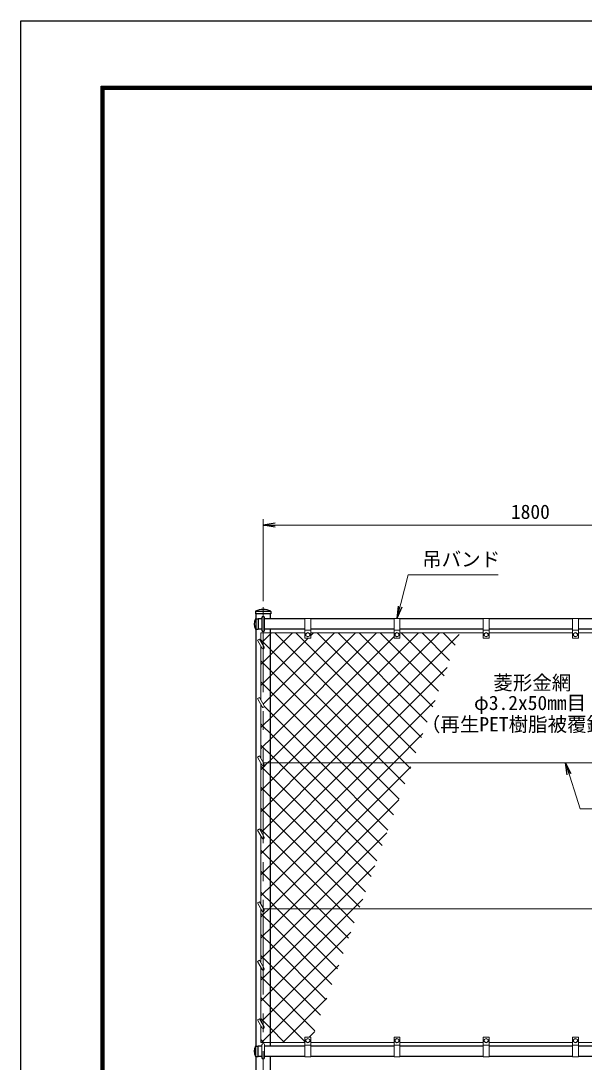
# Model space of a CAD drawing. Units: millimetres, scale not verified. Extents: x -4200 to 4200, y -2970 to 2970.
# Drawn here: x -4200 to -2305, y -530 to 2970 of the extents above; entities that cross this region are included whole.
import ezdxf
from ezdxf.enums import TextEntityAlignment as Align

# ---------------------------------------------------------------- set-up
doc = ezdxf.new("R2010")
doc.units = ezdxf.units.MM
doc.header["$LTSCALE"] = 10
doc.linetypes.add('USER1', pattern=[50.8, 31.75, -6.35, 6.35, -6.35])
for name, color, linetype, lineweight in [('0-0_D-STR1', 1, 'Continuous', 25), ('0-2_D-STR3', 3, 'Continuous', 13), ('0-3_D-STR2', 7, 'Continuous', 13), ('0-4_D-BMK', 2, 'USER1', 13), ('0-5_D-STR-DIM', 7, 'Continuous', 13), ('0-6_0', 7, 'Continuous', 25), ('0-A_D-STR-TXT', 7, 'Continuous', 13), ('0-C_D-TTL', 7, 'Continuous', 25)]:
    doc.layers.add(name, color=color, linetype=linetype, lineweight=lineweight)
doc.styles.add('ＭＳ ゴシック', font='')
doc.styles.get('ＭＳ ゴシック').set_extended_font_data('MS Gothic')

# ---------------------------------------------------------------- blocks, each defined once
blk = doc.blocks.new('_Open')
at = {"layer": '0-6_0'}
blk.add_line((-10, 1.667), (0, 0), dxfattribs=at)
blk.add_lwpolyline([(-10, -1.667), (0, 0), (-10, 0)], dxfattribs=at)

msp = doc.modelspace()

# ---------------------------------------------------------------- linework, layer by layer
at = {"layer": '0-0_D-STR1'}
for p, q in [((-3411.07, 985.33), (-3411.07, 977)), ((-3358.87, 985), (-3411.07, 985)), ((-3358.87, 985.33), (-3358.87, 977)), ((-3358.87, 977), (-3411.07, 977)), ((-3410.31, 960.5), (-3401.97, 960.5)), ((-3409.97, 960.5), (-3409.97, 925.5)), ((-3409.27, 977), (-3409.27, 960.5)), ((-3401.97, 960.5), (-3401.97, 925.5)), ((-3388.97, 960), (-3401.97, 960)), ((-3244.97, 960), (-3380.97, 960)), ((-3360.67, 960), (-3360.67, 977)), ((-2944.97, 960), (-3224.97, 960)), ((-2644.97, 960), (-2924.97, 960)), ((-2344.97, 960), (-2624.97, 960)), ((-2044.97, 960), (-2324.97, 960)), ((-3410.31, 925.5), (-3401.97, 925.5)), ((-3409.27, 925.5), (-3409.27, -475.5)), ((-3388.97, 926), (-3401.97, 926)), ((-3244.97, 926), (-3380.97, 926)), ((-3360.67, -476), (-3360.67, 926)), ((-2944.97, 926), (-3224.97, 926)), ((-2644.97, 926), (-2924.97, 926)), ((-2344.97, 926), (-2624.97, 926)), ((-2044.97, 926), (-2324.97, 926)), ((-3410.31, -475.5), (-3401.97, -475.5)), ((-3409.97, -510.5), (-3409.97, -475.5)), ((-3401.97, -510.5), (-3401.97, -475.5)), ((-3388.97, -476), (-3401.97, -476)), ((-3244.97, -476), (-3380.97, -476)), ((-2944.97, -476), (-3224.97, -476)), ((-2644.97, -476), (-2924.97, -476)), ((-2344.97, -476), (-2624.97, -476)), ((-2044.97, -476), (-2324.97, -476)), ((-3410.31, -510.5), (-3401.97, -510.5)), ((-3388.97, -510), (-3401.97, -510)), ((-3244.97, -510), (-3380.97, -510)), ((-2944.97, -510), (-3224.97, -510)), ((-2644.97, -510), (-2924.97, -510)), ((-2344.97, -510), (-2624.97, -510)), ((-2044.97, -510), (-2324.97, -510))]:
    msp.add_line(p, q, dxfattribs=at)
msp.add_lwpolyline([(-3409.27, -510.5), (-3409.27, -795), (-3360.67, -795), (-3360.67, -510)], dxfattribs=at)
for centre, radius, start, end in [((-3410.07, 985.33), 1, 122.29827, 180), ((-3384.97, 932.66), 59.34, 64.40505, 115.59495), ((-3359.87, 985.33), 1, 0, 57.70173), ((-3379.75, 943), 35.72, 151.52136, 208.47864), ((-3410.31, 959.5), 1, 90, 147.70173), ((-3410.31, 926.5), 1, 212.29827, 270), ((-3379.75, -493), 35.72, 151.52136, 208.47864), ((-3410.31, -476.5), 1, 90, 147.70173), ((-3410.31, -509.5), 1, 212.29827, 270)]:
    msp.add_arc(centre, radius, start, end, dxfattribs=at)
at = {"layer": '0-2_D-STR3'}
for p, q in [((-3388.97, 921), (-3388.97, 965)), ((-3380.97, 921), (-3380.97, 965)), ((-3244.97, 962), (-3244.97, 897)), ((-3224.97, 962), (-3244.97, 962)), ((-3224.97, 962), (-3224.97, 897)), ((-2944.97, 962), (-2944.97, 897)), ((-2924.97, 962), (-2944.97, 962)), ((-2924.97, 962), (-2924.97, 897)), ((-2644.97, 962), (-2644.97, 897)), ((-2624.97, 962), (-2644.97, 962)), ((-2624.97, 962), (-2624.97, 897)), ((-2344.97, 962), (-2344.97, 897)), ((-2324.97, 962), (-2344.97, 962)), ((-2324.97, 962), (-2324.97, 897)), ((-3392.97, 884.86), (-3392.97, 913)), ((-3392.97, 913), (-3244.97, 913)), ((-3224.97, 922), (-3244.97, 922)), ((-3241.47, 910.74), (-3234.97, 914.5)), ((-3241.47, 910.74), (-3241.47, 903.26)), ((-3234.97, 914.5), (-3228.47, 910.74)), ((-3228.47, 910.74), (-3228.47, 903.26)), ((-3224.97, 913), (-2944.97, 913)), ((-2924.97, 922), (-2944.97, 922)), ((-2941.47, 910.74), (-2934.97, 914.5)), ((-2941.47, 910.74), (-2941.47, 903.26)), ((-2934.97, 914.5), (-2928.47, 910.74)), ((-2928.47, 910.74), (-2928.47, 903.26)), ((-2924.97, 913), (-2644.97, 913)), ((-2624.97, 922), (-2644.97, 922)), ((-2641.47, 910.74), (-2634.97, 914.5)), ((-2641.47, 910.74), (-2641.47, 903.26)), ((-2634.97, 914.5), (-2628.47, 910.74)), ((-2628.47, 910.74), (-2628.47, 903.26)), ((-2624.97, 913), (-2344.97, 913)), ((-2324.97, 922), (-2344.97, 922)), ((-2341.47, 910.74), (-2334.97, 914.5)), ((-2341.47, 910.74), (-2341.47, 903.26)), ((-2334.97, 914.5), (-2328.47, 910.74)), ((-2328.47, 910.74), (-2328.47, 903.26)), ((-2324.97, 913), (-2044.97, 913)), ((-3404.37, 888.59), (-3397.44, 892.59)), ((-3404.37, 888.59), (-3388.44, 861)), ((-3397.44, 892.59), (-3381.51, 865)), ((-3226.97, 895), (-3242.97, 895)), ((-2926.97, 895), (-2942.97, 895)), ((-2626.97, 895), (-2642.97, 895)), ((-2326.97, 895), (-2342.97, 895)), ((-3392.97, 688.36), (-3392.97, 868.86)), ((-3404.37, 692.09), (-3397.44, 696.09)), ((-3404.37, 692.09), (-3388.44, 664.5)), ((-3397.44, 696.09), (-3381.51, 668.5)), ((-3392.97, 491.86), (-3392.97, 672.36)), ((-3404.37, 495.59), (-3397.44, 499.59)), ((-3404.37, 495.59), (-3388.44, 468)), ((-3397.44, 499.59), (-3381.51, 472)), ((-3392.97, 246.86), (-3392.97, 475.86)), ((-1593.06, 476), (-3383.82, 476)), ((-3404.37, 250.59), (-3397.44, 254.59)), ((-3404.37, 250.59), (-3388.44, 223)), ((-3397.44, 254.59), (-3381.51, 227)), ((-3392.97, 1.86), (-3392.97, 230.86)), ((-3404.37, 5.59), (-3397.44, 9.59)), ((-3404.37, 5.59), (-3388.44, -22)), ((-3397.44, 9.59), (-3381.51, -18)), ((-3392.97, -194.64), (-3392.97, -14.14)), ((-1593.06, -14), (-3383.82, -14)), ((-3404.37, -190.91), (-3397.44, -186.91)), ((-3404.37, -190.91), (-3388.44, -218.5)), ((-3397.44, -186.91), (-3381.51, -214.5)), ((-3392.97, -391.14), (-3392.97, -210.64)), ((-3404.37, -387.41), (-3397.44, -383.41)), ((-3397.44, -383.41), (-3381.51, -411)), ((-3404.37, -387.41), (-3388.44, -415)), ((-3392.97, -463), (-3392.97, -407.14)), ((-3244.97, -512), (-3244.97, -447)), ((-3226.97, -445), (-3242.97, -445)), ((-3241.47, -460.74), (-3241.47, -453.26)), ((-3228.47, -460.74), (-3228.47, -453.26)), ((-3224.97, -512), (-3224.97, -447)), ((-2944.97, -512), (-2944.97, -447)), ((-2926.97, -445), (-2942.97, -445)), ((-2941.47, -460.74), (-2941.47, -453.26)), ((-2928.47, -460.74), (-2928.47, -453.26)), ((-2924.97, -512), (-2924.97, -447)), ((-2644.97, -512), (-2644.97, -447)), ((-2626.97, -445), (-2642.97, -445)), ((-2641.47, -460.74), (-2641.47, -453.26)), ((-2628.47, -460.74), (-2628.47, -453.26)), ((-2624.97, -512), (-2624.97, -447)), ((-2344.97, -512), (-2344.97, -447)), ((-2326.97, -445), (-2342.97, -445)), ((-2341.47, -460.74), (-2341.47, -453.26)), ((-2328.47, -460.74), (-2328.47, -453.26)), ((-2324.97, -512), (-2324.97, -447)), ((-3392.97, -463), (-3244.97, -463)), ((-3388.97, -515), (-3388.97, -471)), ((-3380.97, -515), (-3380.97, -471)), ((-3224.97, -472), (-3244.97, -472)), ((-3241.47, -460.74), (-3234.97, -464.5)), ((-3234.97, -464.5), (-3228.47, -460.74)), ((-3224.97, -463), (-2944.97, -463)), ((-2924.97, -472), (-2944.97, -472)), ((-2941.47, -460.74), (-2934.97, -464.5)), ((-2934.97, -464.5), (-2928.47, -460.74)), ((-2924.97, -463), (-2644.97, -463)), ((-2624.97, -472), (-2644.97, -472)), ((-2641.47, -460.74), (-2634.97, -464.5)), ((-2634.97, -464.5), (-2628.47, -460.74)), ((-2624.97, -463), (-2344.97, -463)), ((-2324.97, -472), (-2344.97, -472)), ((-2341.47, -460.74), (-2334.97, -464.5)), ((-2334.97, -464.5), (-2328.47, -460.74)), ((-2324.97, -463), (-2044.97, -463)), ((-3224.97, -512), (-3244.97, -512)), ((-2924.97, -512), (-2944.97, -512)), ((-2624.97, -512), (-2644.97, -512)), ((-2324.97, -512), (-2344.97, -512))]:
    msp.add_line(p, q, dxfattribs=at)
for points in [[(-3241.47, 903.26), (-3234.97, 899.5), (-3228.47, 903.26)], [(-2941.47, 903.26), (-2934.97, 899.5), (-2928.47, 903.26)], [(-2641.47, 903.26), (-2634.97, 899.5), (-2628.47, 903.26)], [(-2341.47, 903.26), (-2334.97, 899.5), (-2328.47, 903.26)], [(-3241.47, -453.26), (-3234.97, -449.5), (-3228.47, -453.26)], [(-2941.47, -453.26), (-2934.97, -449.5), (-2928.47, -453.26)], [(-2641.47, -453.26), (-2634.97, -449.5), (-2628.47, -453.26)], [(-2341.47, -453.26), (-2334.97, -449.5), (-2328.47, -453.26)]]:
    msp.add_lwpolyline(points, dxfattribs=at)
for centre in [(-3234.97, 907), (-2934.97, 907), (-2634.97, 907), (-2334.97, 907), (-3234.97, -457), (-2934.97, -457), (-2634.97, -457), (-2334.97, -457)]:
    msp.add_circle(centre, 6.49, dxfattribs=at)
for centre, radius, start, end in [((-3384.97, 965), 4, 0, 180), ((-3384.97, 921), 4, 180, 0), ((-3242.97, 897), 2, 180, 270), ((-3226.97, 897), 2, 270, 0), ((-2942.97, 897), 2, 180, 270), ((-2926.97, 897), 2, 270, 0), ((-2642.97, 897), 2, 180, 270), ((-2626.97, 897), 2, 270, 0), ((-2342.97, 897), 2, 180, 270), ((-2326.97, 897), 2, 270, 0), ((-3384.97, 863), 4, 210, 30), ((-3384.97, 666.5), 4, 210, 30), ((-3384.97, 470), 4, 210, 30), ((-3384.97, 225), 4, 210, 30), ((-3384.97, -20), 4, 210, 30), ((-3384.97, -216.5), 4, 210, 30), ((-3384.97, -413), 4, 210, 30), ((-3242.97, -447), 2, 90, 180), ((-3226.97, -447), 2, 0, 90), ((-2942.97, -447), 2, 90, 180), ((-2926.97, -447), 2, 0, 90), ((-2642.97, -447), 2, 90, 180), ((-2626.97, -447), 2, 0, 90), ((-2342.97, -447), 2, 90, 180), ((-2326.97, -447), 2, 0, 90), ((-3384.97, -471), 4, 0, 180), ((-3384.97, -515), 4, 180, 0)]:
    msp.add_arc(centre, radius, start, end, dxfattribs=at)
at = {"layer": '0-3_D-STR2'}
for p, q in [((-3360.67, 627.04), (-3074.72, 913)), ((-3360.67, 556.33), (-3004.01, 913)), ((-3299.58, 476), (-2862.58, 913)), ((-2871.18, 509.51), (-3274.67, 913)), ((-3228.87, 476), (-2791.87, 913)), ((-3224.97, 904.16), (-3216.14, 913)), ((-2852.31, 561.35), (-3203.96, 913)), ((-2833.45, 613.19), (-3133.25, 913)), ((-2814.58, 665.03), (-3062.54, 913)), ((-2795.71, 716.88), (-2991.83, 913)), ((-2776.84, 768.72), (-2921.12, 913)), ((-2757.97, 820.56), (-2850.41, 913)), ((-2739.1, 872.4), (-2779.7, 913)), ((-3384.97, 811.17), (-3392.97, 819.17)), ((-3360.67, 786.87), (-3384.97, 811.17)), ((-3049.81, 476), (-3360.67, 786.87)), ((-3087.45, 476), (-2766.6, 796.85)), ((-3384.97, 740.46), (-3392.97, 748.46)), ((-3360.67, 716.16), (-3384.97, 740.46)), ((-3120.52, 476), (-3360.67, 716.16)), ((-3392.97, 665.45), (-3390.45, 667.98)), ((-3016.74, 476), (-2807.06, 685.68)), ((-3384.97, 599.04), (-3392.97, 607.04)), ((-3392.97, 594.74), (-3384.97, 602.74)), ((-3384.97, 602.74), (-3360.67, 627.04)), ((-3360.67, 574.74), (-3384.97, 599.04)), ((-3261.94, 476), (-3360.67, 574.74)), ((-2946.03, 476), (-2847.53, 574.5)), ((-3384.97, 528.33), (-3392.97, 536.33)), ((-3392.97, 524.03), (-3384.97, 532.03)), ((-3384.97, 532.03), (-3360.67, 556.33)), ((-3360.67, 504.03), (-3384.97, 528.33)), ((-3332.65, 476), (-3360.67, 504.03)), ((-3384.97, 457.62), (-3392.97, 465.62)), ((-3360.67, 433.32), (-3384.97, 457.62)), ((-3360.67, 414.91), (-3299.58, 476)), ((-3360.67, 344.2), (-3228.87, 476)), ((-3360.67, 202.78), (-3087.45, 476)), ((-3360.67, 132.07), (-3016.74, 476)), ((-3360.67, 61.36), (-2946.03, 476)), ((-3003.27, 146.62), (-3332.65, 476)), ((-2984.4, 198.46), (-3261.94, 476)), ((-2946.66, 302.14), (-3120.52, 476)), ((-2927.79, 353.98), (-3049.81, 476)), ((-3022.13, 94.77), (-3360.67, 433.32)), ((-3384.97, 386.9), (-3392.97, 394.9)), ((-3392.97, 382.61), (-3384.97, 390.61)), ((-3384.97, 390.61), (-3360.67, 414.91)), ((-3360.67, 362.6), (-3384.97, 386.9)), ((-3041, 42.93), (-3360.67, 362.6)), ((-3294.61, -14), (-2928.46, 352.15)), ((-3384.97, 316.19), (-3392.97, 324.19)), ((-3392.97, 311.9), (-3384.97, 319.9)), ((-3384.97, 319.9), (-3360.67, 344.2)), ((-3360.67, 291.89), (-3384.97, 316.19)), ((-3059.87, -8.91), (-3360.67, 291.89)), ((-3223.9, -14), (-2968.92, 240.98)), ((-3384.97, 174.77), (-3392.97, 182.77)), ((-3392.97, 170.48), (-3384.97, 178.48)), ((-3384.97, 178.48), (-3360.67, 202.78)), ((-3360.67, 150.47), (-3384.97, 174.77)), ((-3196.2, -14), (-3360.67, 150.47)), ((-3384.97, 104.06), (-3392.97, 112.06)), ((-3392.97, 99.77), (-3384.97, 107.77)), ((-3384.97, 107.77), (-3360.67, 132.07)), ((-3153.19, -14), (-3009.38, 129.8)), ((-3360.67, 79.76), (-3384.97, 104.06)), ((-3266.91, -14), (-3360.67, 79.76)), ((-3384.97, 33.35), (-3392.97, 41.35)), ((-3392.97, 29.06), (-3384.97, 37.06)), ((-3384.97, 37.06), (-3360.67, 61.36)), ((-3360.67, 9.05), (-3384.97, 33.35)), ((-3337.62, -14), (-3360.67, 9.05)), ((-3082.48, -14), (-3049.85, 18.63)), ((-3384.97, -37.36), (-3392.97, -29.36)), ((-3360.67, -80.06), (-3294.61, -14)), ((-3360.67, -150.78), (-3223.9, -14)), ((-3360.67, -221.49), (-3153.19, -14)), ((-3360.67, -292.2), (-3082.48, -14)), ((-3135.35, -216.28), (-3337.62, -14)), ((-3116.48, -164.43), (-3266.91, -14)), ((-3097.61, -112.59), (-3196.2, -14)), ((-3360.67, -61.66), (-3384.97, -37.36)), ((-3154.22, -268.12), (-3360.67, -61.66)), ((-3384.97, -108.07), (-3392.97, -100.07)), ((-3392.97, -112.36), (-3384.97, -104.36)), ((-3384.97, -104.36), (-3360.67, -80.06)), ((-3360.67, -132.37), (-3384.97, -108.07)), ((-3173.09, -319.96), (-3360.67, -132.37)), ((-3384.97, -178.78), (-3392.97, -170.78)), ((-3384.97, -175.08), (-3360.67, -150.78)), ((-3392.97, -183.08), (-3384.97, -175.08)), ((-3360.67, -203.08), (-3384.97, -178.78)), ((-3191.95, -371.8), (-3360.67, -203.08)), ((-3384.97, -245.79), (-3360.67, -221.49)), ((-3392.97, -253.79), (-3384.97, -245.79)), ((-3384.97, -316.5), (-3360.67, -292.2)), ((-3319.35, -463), (-3171.24, -314.9)), ((-3392.97, -324.5), (-3384.97, -316.5)), ((-3230.64, -445), (-3211.71, -426.07)), ((-3248.64, -463), (-3244.97, -459.34))]:
    msp.add_line(p, q, dxfattribs=at)
for points in [[(-3392.97, 806.87), (-3384.97, 814.87), (-3360.67, 839.17), (-3286.85, 913)], [(-3390.31, 880.25), (-3384.97, 885.58), (-3360.67, 909.88), (-3357.56, 913)], [(-3384.59, 673.84), (-3360.67, 697.75), (-3145.43, 913)], [(-2890.05, 457.67), (-2908.38, 476), (-3345.38, 913)], [(-3392.97, 453.32), (-3384.97, 461.32), (-3370.3, 476), (-3360.67, 485.62), (-2944.97, 901.32)], [(-3392.97, 736.16), (-3384.97, 744.16), (-3360.67, 768.46), (-3234.14, 895)], [(-2908.92, 405.83), (-2979.1, 476), (-3360.67, 857.58), (-3384.97, 881.88), (-3392.97, 889.88)], [(-3390.9, 243.26), (-3384.97, 249.19), (-3360.67, 273.49), (-3158.16, 476), (-2726.13, 908.03)], [(-2965.53, 250.3), (-3191.23, 476), (-3360.67, 645.45), (-3381.05, 665.82)], [(-3392.97, -41.65), (-3384.97, -33.65), (-3365.32, -14), (-3360.67, -9.35), (-2887.99, 463.33)], [(-3078.74, -60.75), (-3125.49, -14), (-3360.67, 221.18), (-3384.97, 245.48), (-3392.97, 253.48)], [(-3391.49, -393.72), (-3384.97, -387.21), (-3360.67, -362.91), (-3090.31, -92.55)], [(-3390.06, -463), (-3384.97, -457.92), (-3360.67, -433.62), (-3130.78, -203.72)], [(-3210.82, -423.64), (-3360.67, -273.79), (-3384.97, -249.49), (-3392.97, -241.49)], [(-3244.97, -460.2), (-3360.67, -344.5), (-3384.97, -320.2), (-3392.97, -312.2)], [(-3312.89, -463), (-3360.67, -415.21), (-3384.97, -390.91), (-3392.97, -382.91)], [(-3383.6, -463), (-3384.97, -461.62), (-3392.97, -453.62)]]:
    msp.add_lwpolyline(points, dxfattribs=at)
at = {"layer": '0-4_D-BMK'}
msp.add_line((-3384.97, -810), (-3384.97, 1000), dxfattribs=at)
at = {"layer": '0-5_D-STR-DIM'}
for p, q in [((-3384.97, 1020), (-3384.97, 1295)), ((-3344.97, 1275), (-1624.97, 1275))]:
    msp.add_line(p, q, dxfattribs=at)
at = {"layer": '0-A_D-STR-TXT'}
for points in [[(-2594.54, 1108.26), (-2896.99, 1108.26), (-2934.47, 963.94)], [(-2008.02, 322.37), (-2319.35, 322.37), (-2367.45, 474.09)]]:
    msp.add_lwpolyline(points, dxfattribs=at)
at = {"layer": '0-C_D-TTL', "color": 2}
msp.add_lwpolyline([(-4200, 2970), (4200, 2970), (4200, -2970), (-4200, -2970)], close=True, dxfattribs=at)
at = {"layer": '0-C_D-TTL'}
for points in [[(-3930, 2750), (3930, 2750), (3930, -2750), (-3930, -2750)], [(-3927.5, 2747.5), (3927.5, 2747.5), (3927.5, -2747.5), (-3927.5, -2747.5)], [(-3925, 2745), (3925, 2745), (3925, -2745), (-3925, -2745)], [(-3922.5, 2742.5), (3922.5, 2742.5), (3922.5, -2742.5), (-3922.5, -2742.5)], [(-3920, 2740), (3920, 2740), (3920, -2740), (-3920, -2740)]]:
    msp.add_lwpolyline(points, close=True, dxfattribs=at)

# ---------------------------------------------------------------- block references
at = {"layer": '0-5_D-STR-DIM', "xscale": 4, "yscale": 4, "rotation": 180}
msp.add_blockref('_Open', (-3384.97, 1275), dxfattribs=at)
at = {"layer": '0-A_D-STR-TXT', "xscale": 4, "yscale": 4}
for p, rotation in [((-2934.97, 962), 255.43959), ((-2368.05, 476), 107.58773)]:
    msp.add_blockref('_Open', p, dxfattribs=dict(at, rotation=rotation))

# ---------------------------------------------------------------- texts
at = {"layer": '0-5_D-STR-DIM', "style": 'ＭＳ ゴシック'}
msp.add_text('1800', height=48.09, dxfattribs=at).set_placement((-2551.87, 1281.75), align=Align.BOTTOM_LEFT)
at = {"layer": '0-A_D-STR-TXT', "style": 'ＭＳ ゴシック'}
for s, p in [('吊バンド', (-2850.38, 1122.11)), ('菱形金網', (-2611, 707.14)), ('φ3.2x50mm目', (-2675.98, 639.55)), ('（再生PET樹脂被覆鉄線）', (-2854.66, 567.4))]:
    msp.add_text(s, height=48.09, dxfattribs=at).set_placement(p, align=Align.BOTTOM_LEFT)

doc.saveas('drawing.dxf')
